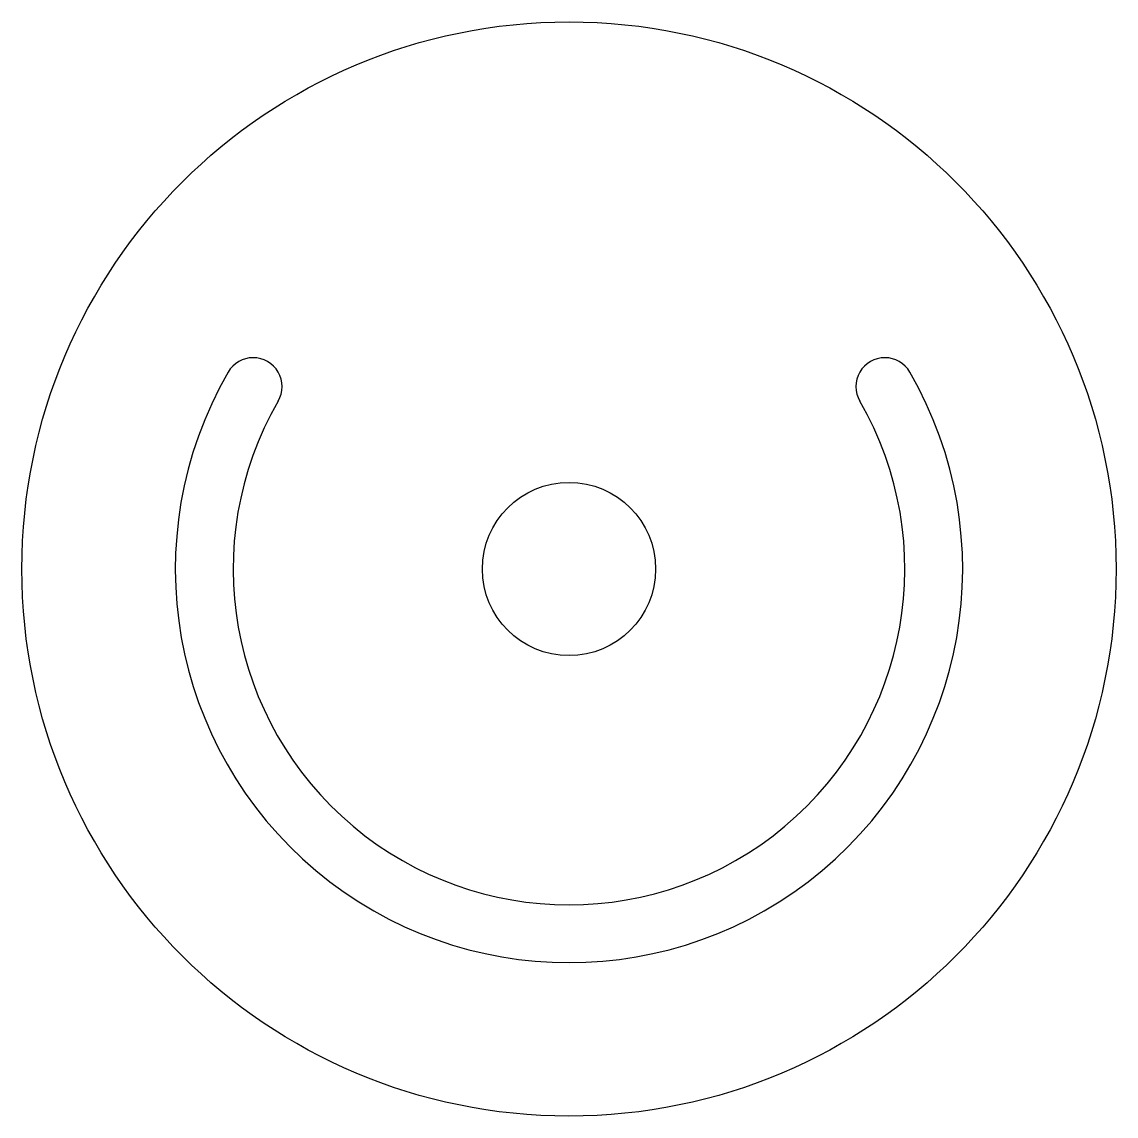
# Model space of a CAD drawing. Extents: x -60 to 60, y -60 to 60.
import ezdxf

# ---------------------------------------------------------------- set-up
doc = ezdxf.new("R2010")
doc.units = 0
doc.header["$MEASUREMENT"] = 0
doc.layers.add('VISIBLE', color=7, linetype='CONTINUOUS')

msp = doc.modelspace()

# ---------------------------------------------------------------- linework, layer by layer
at = {"layer": 'VISIBLE'}
for radius in [60, 9.5]:
    msp.add_circle((0, 0), radius, dxfattribs=at)
for centre, radius, start, end in [((-34.64, 20), 3.17, 330, 150), ((34.64, 20), 3.17, 30, 210), ((0, 0), 43.17, 150, 30), ((0, 0), 36.83, 150, 30)]:
    msp.add_arc(centre, radius, start, end, dxfattribs=at)

doc.saveas('drawing.dxf')
